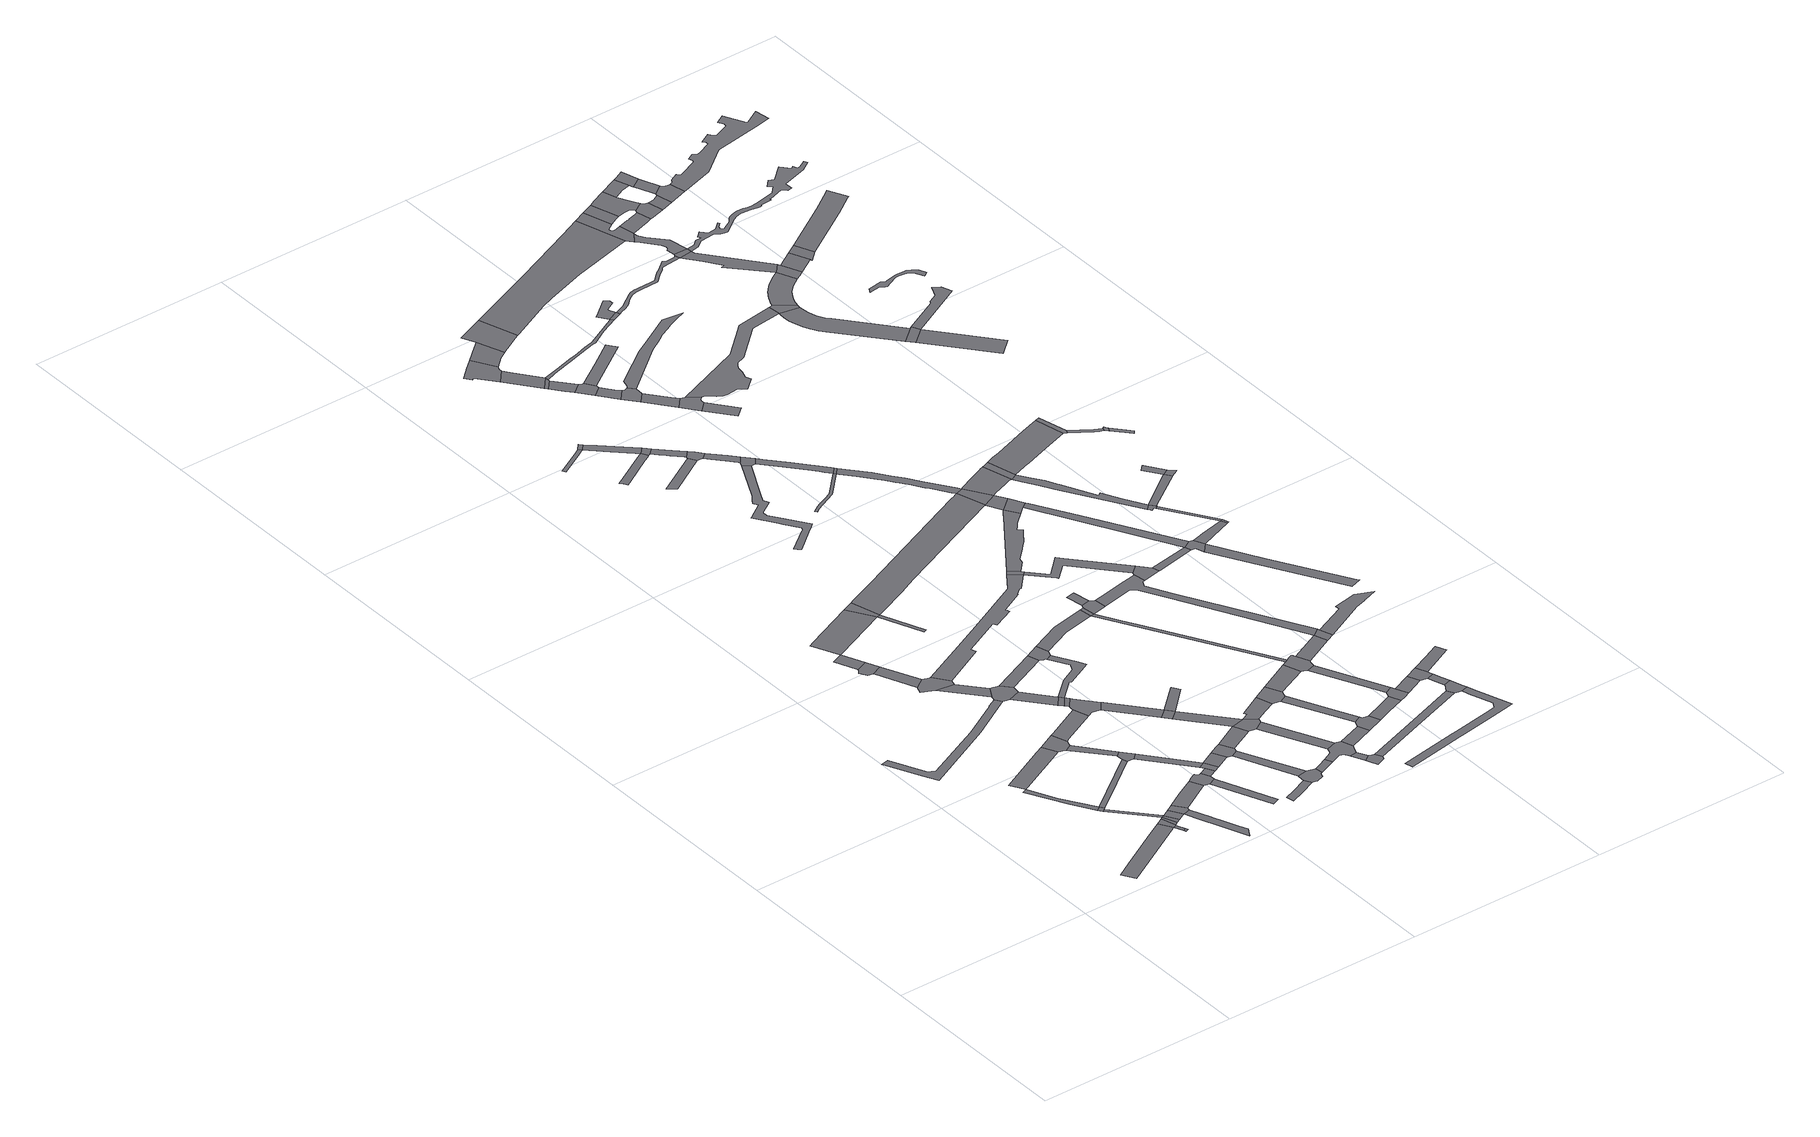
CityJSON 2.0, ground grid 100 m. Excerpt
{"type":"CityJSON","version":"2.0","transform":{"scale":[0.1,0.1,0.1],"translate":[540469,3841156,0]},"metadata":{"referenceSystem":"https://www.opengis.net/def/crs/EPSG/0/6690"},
"CityObjects":{
"road1":{"type":"Road","attributes":{"RoadStructureAttribute.sectionType":"1"},"geometry":[{"type":"MultiSurface","lod":"1","boundaries":[[[0,1,2,3,4,5,6,7,8]]]}]},
"road2":{"type":"Road","attributes":{"RoadStructureAttribute.sectionType":"1"},"geometry":[{"type":"MultiSurface","lod":"1","boundaries":[[[9,10,11,12,13,14]]]}]},
"road3":{"type":"Road","geometry":[{"type":"MultiSurface","lod":"1","boundaries":[[[14,13,15,16,17]]]}]},
"road4":{"type":"Road","attributes":{"RoadStructureAttribute.sectionType":"1"},"geometry":[{"type":"MultiSurface","lod":"1","boundaries":[[[18,19,20,21,22,23,24,25,26,27,28,29,30,31,32,33,34,35]]]}]},
"road5":{"type":"Road","attributes":{"RoadStructureAttribute.sectionType":"1"},"geometry":[{"type":"MultiSurface","lod":"1","boundaries":[[[16,15,36,37]]]}]},
"road6":{"type":"Road","geometry":[{"type":"MultiSurface","lod":"1","boundaries":[[[38,0,8,39,40]]]}]},
"road7":{"type":"Road","attributes":{"RoadStructureAttribute.sectionType":"1"},"geometry":[{"type":"MultiSurface","lod":"1","boundaries":[[[39,8,41,42]]]}]},
"road8":{"type":"Road","attributes":{"RoadStructureAttribute.sectionType":"1"},"geometry":[{"type":"MultiSurface","lod":"1","boundaries":[[[43,44,45,10,46,47,48]]]}]},
"road9":{"type":"Road","geometry":[{"type":"MultiSurface","lod":"1","boundaries":[[[42,41,49,50]]]}]},
"road10":{"type":"Road","attributes":{"RoadStructureAttribute.sectionType":"1"},"geometry":[{"type":"MultiSurface","lod":"1","boundaries":[[[36,38,40,51]]]}]},
"road11":{"type":"Road","geometry":[{"type":"MultiSurface","lod":"1","boundaries":[[[37,36,51,52,53]]]}]},
"road12":{"type":"Road","attributes":{"RoadStructureAttribute.sectionType":"1"},"geometry":[{"type":"MultiSurface","lod":"1","boundaries":[[[54,55,53,52,56]]]}]},
"road13":{"type":"Road","attributes":{"RoadStructureAttribute.sectionType":"1"},"geometry":[{"type":"MultiSurface","lod":"1","boundaries":[[[57,14,17,58,59]]]}]},
"road14":{"type":"Road","geometry":[{"type":"MultiSurface","lod":"1","boundaries":[[[60,54,56,61,62,63,64,65]]]}]},
"road15":{"type":"Road","attributes":{"RoadStructureAttribute.sectionType":"1"},"geometry":[{"type":"MultiSurface","lod":"1","boundaries":[[[66,67,68,69,62,61,70,71,72,73,74,75]]]}]},
"road16":{"type":"Road","attributes":{"RoadStructureAttribute.sectionType":"1"},"geometry":[{"type":"MultiSurface","lod":"1","boundaries":[[[76,77,78,79,80]]]}]},
"road17":{"type":"Road","geometry":[{"type":"MultiSurface","lod":"1","boundaries":[[[81,43,48,82,83,84,85]]]}]},
"road18":{"type":"Road","geometry":[{"type":"MultiSurface","lod":"1","boundaries":[[[80,79,86,87,88,89,90]]]}]},
"road19":{"type":"Road","attributes":{"RoadStructureAttribute.sectionType":"1"},"geometry":[{"type":"MultiSurface","lod":"1","boundaries":[[[91,92,60,65,93]]]}]},
"road20":{"type":"Road","attributes":{"RoadStructureAttribute.sectionType":"1"},"geometry":[{"type":"MultiSurface","lod":"1","boundaries":[[[90,89,94,95,96]]]}]},
"road21":{"type":"Road","attributes":{"RoadStructureAttribute.sectionType":"1"},"geometry":[{"type":"MultiSurface","lod":"1","boundaries":[[[97,84,83,98,99]]]}]},
"road22":{"type":"Road","geometry":[{"type":"MultiSurface","lod":"1","boundaries":[[[100,101,96,95,102,103,104,105,106,107,108]]]}]},
"road23":{"type":"Road","attributes":{"RoadStructureAttribute.sectionType":"1"},"geometry":[{"type":"MultiSurface","lod":"1","boundaries":[[[105,109,110,106]]]}]},
"road24":{"type":"Road","geometry":[{"type":"MultiSurface","lod":"1","boundaries":[[[99,98,111,112,57,59,113,114,115,116]]]}]},
"road25":{"type":"Road","geometry":[{"type":"MultiSurface","lod":"1","boundaries":[[[117,118,119,120,91,93,121,122,123,124]]]}]},
"road26":{"type":"Road","attributes":{"RoadStructureAttribute.sectionType":"1"},"geometry":[{"type":"MultiSurface","lod":"1","boundaries":[[[125,126,81,85,127,128]]]}]},
"road27":{"type":"Road","attributes":{"RoadStructureAttribute.sectionType":"1"},"geometry":[{"type":"MultiSurface","lod":"1","boundaries":[[[129,130,131,76,132,133]]]}]},
"road28":{"type":"Road","attributes":{"RoadStructureAttribute.sectionType":"1"},"geometry":[{"type":"MultiSurface","lod":"1","boundaries":[[[122,121,134,135]]]}]},
"road29":{"type":"Road","attributes":{"RoadStructureAttribute.sectionType":"1"},"geometry":[{"type":"MultiSurface","lod":"1","boundaries":[[[136,116,115,137,138]]]}]},
"road30":{"type":"Road","geometry":[{"type":"MultiSurface","lod":"1","boundaries":[[[139,140,110,109,141,18,35,142,143,144,145,146,147,148]]]}]},
"road31":{"type":"Road","attributes":{"RoadStructureAttribute.sectionType":"1"},"geometry":[{"type":"MultiSurface","lod":"1","boundaries":[[[149,124,123,150,151]]]}]},
"road32":{"type":"Road","attributes":{"RoadStructureAttribute.sectionType":"1"},"geometry":[{"type":"MultiSurface","lod":"1","boundaries":[[[152,144,143,153,154]]]}]},
"road33":{"type":"Road","geometry":[{"type":"MultiSurface","lod":"1","boundaries":[[[138,137,149,151,155]]]}]},
"road34":{"type":"Road","geometry":[{"type":"MultiSurface","lod":"1","boundaries":[[[154,153,156,157]]]}]},
"road35":{"type":"Road","attributes":{"RoadStructureAttribute.sectionType":"1"},"geometry":[{"type":"MultiSurface","lod":"1","boundaries":[[[158,157,156,159,160]]]}]},
"road36":{"type":"Road","attributes":{"RoadStructureAttribute.sectionType":"1"},"geometry":[{"type":"MultiSurface","lod":"1","boundaries":[[[161,138,155,162,163]]]}]},
"road37":{"type":"Road","geometry":[{"type":"MultiSurface","lod":"1","boundaries":[[[164,160,159,165,125,128,166,167,168,169,170]]]}]},
"road38":{"type":"Road","attributes":{"RoadStructureAttribute.sectionType":"1"},"geometry":[{"type":"MultiSurface","lod":"1","boundaries":[[[171,172,173,174,175,176]]]}]},
"road39":{"type":"Road","geometry":[{"type":"MultiSurface","lod":"1","boundaries":[[[177,129,133,178]]]}]},
"road40":{"type":"Road","attributes":{"RoadStructureAttribute.sectionType":"1"},"geometry":[{"type":"MultiSurface","lod":"1","boundaries":[[[179,148,147,180]]]}]},
"road41":{"type":"Road","geometry":[{"type":"MultiSurface","lod":"1","boundaries":[[[181,182,178,133]]]}]},
"road42":{"type":"Road","geometry":[{"type":"MultiSurface","lod":"1","boundaries":[[[183,184,185,186,161,163,187,188,189,190,191]]]}]},
"road43":{"type":"Road","attributes":{"RoadStructureAttribute.sectionType":"1"},"geometry":[{"type":"MultiSurface","lod":"1","boundaries":[[[192,170,169,193,194]]]}]},
"road44":{"type":"Road","attributes":{"RoadStructureAttribute.sectionType":"1"},"geometry":[{"type":"MultiSurface","lod":"1","boundaries":[[[195,189,188,196,197,198,199]]]}]},
"road45":{"type":"Road","geometry":[{"type":"MultiSurface","lod":"1","boundaries":[[[200,201,199,198,202,171,176,203,204,205,206,207,208,209,210,211,212]]]}]},
"road46":{"type":"Road","attributes":{"RoadStructureAttribute.sectionType":"1"},"geometry":[{"type":"MultiSurface","lod":"1","boundaries":[[[213,214,215,216,217,218,219,220,221,222,223,224,154,157]]]}]},
"road47":{"type":"Road","geometry":[{"type":"MultiSurface","lod":"1","boundaries":[[[194,193,225,226]]]}]},
"road48":{"type":"Road","attributes":{"RoadStructureAttribute.sectionType":"1"},"geometry":[{"type":"MultiSurface","lod":"1","boundaries":[[[227,183,191,228,229]]]}]},
"road49":{"type":"Road","geometry":[{"type":"MultiSurface","lod":"1","boundaries":[[[230,179,180,231,232,219,218,233,234,235]]]}]},
"road50":{"type":"Road","attributes":{"RoadStructureAttribute.sectionType":"1"},"geometry":[{"type":"MultiSurface","lod":"1","boundaries":[[[236,237,238,239,108,107,240,241,242,243,244,245,246,247,248,249,250,251,252,253]]]}]},
"road51":{"type":"Road","attributes":{"RoadStructureAttribute.sectionType":"1"},"geometry":[{"type":"MultiSurface","lod":"1","boundaries":[[[226,225,227,254]]]}]},
"road52":{"type":"Road","attributes":{"RoadStructureAttribute.sectionType":"1"},"geometry":[{"type":"MultiSurface","lod":"1","boundaries":[[[255,256,212,211,257,258,259]]]}]},
"road53":{"type":"Road","geometry":[{"type":"MultiSurface","lod":"1","boundaries":[[[260,261,262,263,264,265,266,267]]]}]},
"road54":{"type":"Road","geometry":[{"type":"MultiSurface","lod":"1","boundaries":[[[268,269,270,271,194,226]]]}]},
"road55":{"type":"Road","geometry":[{"type":"MultiSurface","lod":"1","boundaries":[[[254,227,229,272,273,274,275,276]]]}]},
"road56":{"type":"Road","geometry":[{"type":"MultiSurface","lod":"1","boundaries":[[[277,278,279,280,281,282,283,284,285,286]]]}]},
"road57":{"type":"Road","geometry":[{"type":"MultiSurface","lod":"1","boundaries":[[[287,260,267,288]]]}]},
"road58":{"type":"Road","attributes":{"RoadStructureAttribute.sectionType":"1"},"geometry":[{"type":"MultiSurface","lod":"1","boundaries":[[[275,274,289,290]]]}]},
"road59":{"type":"Road","geometry":[{"type":"MultiSurface","lod":"1","boundaries":[[[290,289,291,255,259,292,293,294,295,296,297,298,299,300]]]}]},
"road60":{"type":"Road","attributes":{"RoadStructureAttribute.sectionType":"1"},"geometry":[{"type":"MultiSurface","lod":"1","boundaries":[[[296,295,301,302]]]}]},
"road61":{"type":"Road","geometry":[{"type":"MultiSurface","lod":"1","boundaries":[[[303,304,302,301,305,306,307,308,309,310,311,312,313,314]]]}]},
"road62":{"type":"Road","attributes":{"RoadStructureAttribute.sectionType":"1"},"geometry":[{"type":"MultiSurface","lod":"1","boundaries":[[[315,316,317,254,276,318,319,320]]]}]},
"road63":{"type":"Road","attributes":{"RoadStructureAttribute.sectionType":"1"},"geometry":[{"type":"MultiSurface","lod":"1","boundaries":[[[321,322,288,267,323,324,325,277,326]]]}]},
"road64":{"type":"Road","attributes":{"RoadStructureAttribute.sectionType":"1"},"geometry":[{"type":"MultiSurface","lod":"1","boundaries":[[[327,328,329,230,235,330,331]]]}]},
"road65":{"type":"Road","attributes":{"RoadStructureAttribute.sectionType":"1"},"geometry":[{"type":"MultiSurface","lod":"1","boundaries":[[[332,333,334,335]]]}]},
"road66":{"type":"Road","attributes":{"RoadStructureAttribute.sectionType":"1"},"geometry":[{"type":"MultiSurface","lod":"1","boundaries":[[[336,337,338,339,340,341,342,343,344,345,346,347,348,349,350,351,352,353,354,355,356,357,358,359,360,361,362,363,364,365,366,367,368,369,370]]]}]},
"road67":{"type":"Road","geometry":[{"type":"MultiSurface","lod":"1","boundaries":[[[371,326,277,286,372,373]]]}]},
"road68":{"type":"Road","attributes":{"RoadStructureAttribute.sectionType":"1"},"geometry":[{"type":"MultiSurface","lod":"1","boundaries":[[[374,300,299,375]]]}]},
"road69":{"type":"Road","attributes":{"RoadStructureAttribute.sectionType":"1"},"geometry":[{"type":"MultiSurface","lod":"1","boundaries":[[[376,377,378,379,380,381,382,177,178,383,384,385,386]]]}]},
"road70":{"type":"Road","attributes":{"RoadStructureAttribute.sectionType":"1"},"geometry":[{"type":"MultiSurface","lod":"1","boundaries":[[[387,373,372,388,389,390,391,392,393]]]}]},
"road71":{"type":"Road","geometry":[{"type":"MultiSurface","lod":"1","boundaries":[[[394,315,320,395,396,397,398,399,400]]]}]},
"road72":{"type":"Road","geometry":[{"type":"MultiSurface","lod":"1","boundaries":[[[401,402,403,404,405,406,407,408,409,410]]]}]},
"road73":{"type":"Road","attributes":{"RoadStructureAttribute.sectionType":"1"},"geometry":[{"type":"MultiSurface","lod":"1","boundaries":[[[411,398,397,412,413,414]]]}]},
"road74":{"type":"Road","geometry":[{"type":"MultiSurface","lod":"1","boundaries":[[[415,393,392,332,335,416,417]]]}]},
"road75":{"type":"Road","geometry":[{"type":"MultiSurface","lod":"1","boundaries":[[[418,327,331,419,420]]]}]},
"road76":{"type":"Road","geometry":[{"type":"MultiSurface","lod":"1","boundaries":[[[421,414,413,374,375,422,423]]]}]},
"road77":{"type":"Road","attributes":{"RoadStructureAttribute.sectionType":"1"},"geometry":[{"type":"MultiSurface","lod":"1","boundaries":[[[424,408,407,425,426]]]}]},
"road78":{"type":"Road","attributes":{"RoadStructureAttribute.sectionType":"1"},"geometry":[{"type":"MultiSurface","lod":"1","boundaries":[[[427,417,416,428,429,430,431,432,433,434,435]]]}]},
"road79":{"type":"Road","geometry":[{"type":"MultiSurface","lod":"1","boundaries":[[[436,437,418,420,438,439,440]]]}]},
"road80":{"type":"Road","geometry":[{"type":"MultiSurface","lod":"1","boundaries":[[[441,442,437,436]]]}]},
"road81":{"type":"Road","geometry":[{"type":"MultiSurface","lod":"1","boundaries":[[[426,425,443,444,445]]]}]},
"road82":{"type":"Road","geometry":[{"type":"MultiSurface","lod":"1","boundaries":[[[446,236,253,447,448]]]}]},
"road83":{"type":"Road","attributes":{"RoadStructureAttribute.sectionType":"1"},"geometry":[{"type":"MultiSurface","lod":"1","boundaries":[[[449,394,400,450,451]]]}]},
"road84":{"type":"Road","geometry":[{"type":"MultiSurface","lod":"1","boundaries":[[[435,434,336,370,452,453]]]}]},
"road85":{"type":"Road","attributes":{"RoadStructureAttribute.sectionType":"1"},"geometry":[{"type":"MultiSurface","lod":"1","boundaries":[[[454,455,456,401,410,457,458]]]}]},
"road86":{"type":"Road","attributes":{"RoadStructureAttribute.sectionType":"1"},"geometry":[{"type":"MultiSurface","lod":"1","boundaries":[[[459,460,461,462,463,464,465,466,467,468,469,470]]]}]},
"road87":{"type":"Road","attributes":{"RoadStructureAttribute.sectionType":"1"},"geometry":[{"type":"MultiSurface","lod":"1","boundaries":[[[471,444,443,472,473,474]]]}]},
"road88":{"type":"Road","geometry":[{"type":"MultiSurface","lod":"1","boundaries":[[[475,476,420,419,477,478,479]]]}]},
"road89":{"type":"Road","geometry":[{"type":"MultiSurface","lod":"1","boundaries":[[[480,474,473,481,482,483,484]]]}]},
"road90":{"type":"Road","attributes":{"RoadStructureAttribute.sectionType":"1"},"geometry":[{"type":"MultiSurface","lod":"1","boundaries":[[[485,486,314,313,487,488,489]]]}]},
"road91":{"type":"Road","attributes":{"RoadStructureAttribute.sectionType":"1"},"geometry":[{"type":"MultiSurface","lod":"1","boundaries":[[[490,491,492,423,422,493,494,495]]]}]},
"road92":{"type":"Road","attributes":{"RoadStructureAttribute.sectionType":"1"},"geometry":[{"type":"MultiSurface","lod":"1","boundaries":[[[496,482,481,497,498]]]}]},
"road93":{"type":"Road","attributes":{"RoadStructureAttribute.sectionType":"1"},"geometry":[{"type":"MultiSurface","lod":"1","boundaries":[[[499,500,501,453,452,502,503,504,505,506,459,507]]]}]},
"road94":{"type":"Road","geometry":[{"type":"MultiSurface","lod":"1","boundaries":[[[508,509,498,497,510,511,512]]]}]},
"road95":{"type":"Road","attributes":{"RoadStructureAttribute.sectionType":"1"},"geometry":[{"type":"MultiSurface","lod":"1","boundaries":[[[513,514,515,516,517,518,519,520,521,522,523,524,525,526,527,528,529,530]]]}]},
"road96":{"type":"Road","geometry":[{"type":"MultiSurface","lod":"1","boundaries":[[[531,532,533,534,479,478,449,451,535,536,537,538,539,540,541,542]]]}]},
"road97":{"type":"Road","geometry":[{"type":"MultiSurface","lod":"1","boundaries":[[[543,544,545,546,454,458,547,548,549,550,551]]]}]},
"road98":{"type":"Road","attributes":{"RoadStructureAttribute.sectionType":"1"},"geometry":[{"type":"MultiSurface","lod":"1","boundaries":[[[552,553,554,447,253,555,556,557,558,559]]]}]},
"road99":{"type":"Road","attributes":{"RoadStructureAttribute.sectionType":"1"},"geometry":[{"type":"MultiSurface","lod":"1","boundaries":[[[537,536,560,561]]]}]},
"road100":{"type":"Road","attributes":{"RoadStructureAttribute.sectionType":"1"},"geometry":[{"type":"MultiSurface","lod":"1","boundaries":[[[562,511,510,563,564]]]}]},
"road101":{"type":"Road","geometry":[{"type":"MultiSurface","lod":"1","boundaries":[[[507,459,470,565]]]}]},
"road102":{"type":"Road","attributes":{"RoadStructureAttribute.sectionType":"1"},"geometry":[{"type":"MultiSurface","lod":"1","boundaries":[[[566,567,568,569,446,448,570,571,572,573,574,575,576,577,578,579,580,581]]]}]},
"road103":{"type":"Road","geometry":[{"type":"MultiSurface","lod":"1","boundaries":[[[561,560,490,495,582,583,584]]]}]},
"road104":{"type":"Road","attributes":{"RoadStructureAttribute.sectionType":"1"},"geometry":[{"type":"MultiSurface","lod":"1","boundaries":[[[585,586,587,588,589,590,440,439,591,592,593,594,595,596,597,598,599,600,601,602,603,604]]]}]},
"road105":{"type":"Road","geometry":[{"type":"MultiSurface","lod":"1","boundaries":[[[564,563,605,606,607,608,609,610]]]}]},
"road106":{"type":"Road","geometry":[{"type":"MultiSurface","lod":"1","boundaries":[[[611,612,613,614,484,483]]]}]},
"road107":{"type":"Road","attributes":{"RoadStructureAttribute.sectionType":"1"},"geometry":[{"type":"MultiSurface","lod":"1","boundaries":[[[598,542,541,615]]]}]},
"road108":{"type":"Road","geometry":[{"type":"MultiSurface","lod":"1","boundaries":[[[616,617,606,605]]]}]},
"road109":{"type":"Road","attributes":{"RoadStructureAttribute.sectionType":"1"},"geometry":[{"type":"MultiSurface","lod":"1","boundaries":[[[618,619,620,621,622,565,470,623,624,625,626,627,628,629,630,631,632,633,634,635,376,636]]]}]},
"road110":{"type":"Road","attributes":{"RoadStructureAttribute.sectionType":"1"},"geometry":[{"type":"MultiSurface","lod":"1","boundaries":[[[637,584,583,638]]]}]},
"road111":{"type":"Road","attributes":{"RoadStructureAttribute.sectionType":"1"},"geometry":[{"type":"MultiSurface","lod":"1","boundaries":[[[639,640,641,642,643,644,645,646,647,426,445,648,649,650,651,652,653,654,655,656,657]]]}]},
"road112":{"type":"Road","geometry":[{"type":"MultiSurface","lod":"1","boundaries":[[[559,558,585,604,658,659]]]}]},
"road113":{"type":"Road","geometry":[{"type":"MultiSurface","lod":"1","boundaries":[[[660,637,638,661,662,663,664,665]]]}]},
"road114":{"type":"Road","geometry":[{"type":"MultiSurface","lod":"1","boundaries":[[[636,376,386,666]]]}]},
"road115":{"type":"Road","geometry":[{"type":"MultiSurface","lod":"1","boundaries":[[[599,598,615,667,668]]]}]},
"road116":{"type":"Road","attributes":{"RoadStructureAttribute.sectionType":"1"},"geometry":[{"type":"MultiSurface","lod":"1","boundaries":[[[666,386,669,566,670]]]}]},
"road117":{"type":"Road","geometry":[{"type":"MultiSurface","lod":"1","boundaries":[[[671,672,673,674,675,485,489,676,522,521]]]}]},
"road118":{"type":"Road","attributes":{"RoadStructureAttribute.sectionType":"1"},"geometry":[{"type":"MultiSurface","lod":"1","boundaries":[[[677,663,662,678,673,672]]]}]},
"road119":{"type":"Road","geometry":[{"type":"MultiSurface","lod":"1","boundaries":[[[670,566,581,679,680]]]}]},
"road120":{"type":"Road","attributes":{"RoadStructureAttribute.sectionType":"1"},"geometry":[{"type":"MultiSurface","lod":"1","boundaries":[[[681,682,683,684,685,686,687,688,689,690,691,692,693,694,695,508,512]]]}]},
"road121":{"type":"Road","attributes":{"RoadStructureAttribute.sectionType":"1"},"geometry":[{"type":"MultiSurface","lod":"1","boundaries":[[[696,659,658,697,698]]]}]},
"road122":{"type":"Road","attributes":{"RoadStructureAttribute.sectionType":"1"},"geometry":[{"type":"MultiSurface","lod":"1","boundaries":[[[699,700,701,702,703,704,705,706,636,666,707,708,709,710,711,712]]]}]},
"road123":{"type":"Road","attributes":{"RoadStructureAttribute.sectionType":"1"},"geometry":[{"type":"MultiSurface","lod":"1","boundaries":[[[713,714,660,665,715,716,717]]]}]},
"road124":{"type":"Road","attributes":{"RoadStructureAttribute.sectionType":"1"},"geometry":[{"type":"MultiSurface","lod":"1","boundaries":[[[718,719,680,679,720,721,722,696,723]]]}]},
"road125":{"type":"Road","geometry":[{"type":"MultiSurface","lod":"1","boundaries":[[[724,639,657,725]]]}]},
"road126":{"type":"Road","geometry":[{"type":"MultiSurface","lod":"1","boundaries":[[[726,727,699,712,728,729]]]}]},
"road127":{"type":"Road","attributes":{"RoadStructureAttribute.sectionType":"1"},"geometry":[{"type":"MultiSurface","lod":"1","boundaries":[[[730,731,732,733,668,667,734,735,736,737,738]]]}]},
"road128":{"type":"Road","geometry":[{"type":"MultiSurface","lod":"1","boundaries":[[[739,740,741,742,743,744,745,639,724]]]}]},
"road129":{"type":"Road","geometry":[{"type":"MultiSurface","lod":"1","boundaries":[[[723,696,698,746,747,748,749]]]}]},
"road130":{"type":"Road","attributes":{"RoadStructureAttribute.sectionType":"1"},"geometry":[{"type":"MultiSurface","lod":"1","boundaries":[[[750,751,752,753,610,609,754,755,756,757,758,759,760,761,762,763,764,765,766,767,768,769,770]]]}]},
"road131":{"type":"Road","attributes":{"RoadStructureAttribute.sectionType":"1"},"geometry":[{"type":"MultiSurface","lod":"1","boundaries":[[[771,772,773,774,775,776,777,543,551,778,779,780,781,782,783]]]}]},
"road132":{"type":"Road","attributes":{"RoadStructureAttribute.sectionType":"1"},"geometry":[{"type":"MultiSurface","lod":"1","boundaries":[[[784,785,786,787,788,789,790,791,729,728,792,793,794,795,796,797,798]]]}]},
"road133":{"type":"Road","attributes":{"RoadStructureAttribute.sectionType":"1"},"geometry":[{"type":"MultiSurface","lod":"1","boundaries":[[[799,800,748,747,801,802,803]]]}]},
"road134":{"type":"Road","geometry":[{"type":"MultiSurface","lod":"1","boundaries":[[[804,805,806,807,808,749,748,809,810]]]}]},
"road135":{"type":"Road","geometry":[{"type":"MultiSurface","lod":"1","boundaries":[[[798,797,811,812,813,814,815,816]]]}]},
"road136":{"type":"Road","attributes":{"RoadStructureAttribute.sectionType":"1"},"geometry":[{"type":"MultiSurface","lod":"1","boundaries":[[[817,818,819,820,726,729,821,822,823,824,825,826,827]]]}]},
"road137":{"type":"Road","attributes":{"RoadStructureAttribute.sectionType":"1"},"geometry":[{"type":"MultiSurface","lod":"1","boundaries":[[[816,815,804,828,829,830]]]}]},
"road138":{"type":"Road","geometry":[{"type":"MultiSurface","lod":"1","boundaries":[[[828,804,810,831]]]}]},
"road139":{"type":"Road","attributes":{"RoadStructureAttribute.sectionType":"1"},"geometry":[{"type":"MultiSurface","lod":"1","boundaries":[[[832,833,834,835,836,837,838,839,840,841,842,843,844,845,846,847,848,724,725,849,850,851,852,853,854,855,856,857,858,859,860,861,862]]]}]},
"road140":{"type":"Road","attributes":{"RoadStructureAttribute.sectionType":"1"},"geometry":[{"type":"MultiSurface","lod":"1","boundaries":[[[863,798,816,864]]]}]},
"road141":{"type":"Road","geometry":[{"type":"MultiSurface","lod":"1","boundaries":[[[865,866,867,868,863,869]]]}]},
"road142":{"type":"Road","geometry":[{"type":"MultiSurface","lod":"1","boundaries":[[[870,817,827,871,872]]]}]},
"road143":{"type":"Road","geometry":[{"type":"MultiSurface","lod":"1","boundaries":[[[869,863,864,873,874,875]]]}]},
"road144":{"type":"Road","attributes":{"RoadStructureAttribute.sectionType":"1"},"geometry":[{"type":"MultiSurface","lod":"1","boundaries":[[[876,872,871,877,878,879,880,881]]]}]},
"road145":{"type":"Road","geometry":[{"type":"MultiSurface","lod":"1","boundaries":[[[882,750,770,883,884]]]}]},
"road146":{"type":"Road","geometry":[{"type":"MultiSurface","lod":"1","boundaries":[[[885,771,783,886,887,888,889,890,891,892,893,894]]]}]},
"road147":{"type":"Road","geometry":[{"type":"MultiSurface","lod":"1","boundaries":[[[895,881,880,896,897,898,899,900]]]}]},
"road148":{"type":"Road","attributes":{"RoadStructureAttribute.sectionType":"1"},"geometry":[{"type":"MultiSurface","lod":"1","boundaries":[[[770,901,902,903,904,905,906,907,908,909,910,911,912,913,914,915,916,917,918,919,883]]]}]},
"road149":{"type":"Road","attributes":{"RoadStructureAttribute.sectionType":"1"},"geometry":[{"type":"MultiSurface","lod":"1","boundaries":[[[920,898,897,921,922,923]]]}]},
"road150":{"type":"Road","geometry":[{"type":"MultiSurface","lod":"1","boundaries":[[[924,862,861,925,926]]]}]},
"road151":{"type":"Road","attributes":{"RoadStructureAttribute.sectionType":"1"},"geometry":[{"type":"MultiSurface","lod":"1","boundaries":[[[927,928,929,930,887,886,931,932,933,934,935,936,924,926]]]}]},
"road152":{"type":"Road","attributes":{"RoadStructureAttribute.sectionType":"1"},"geometry":[{"type":"MultiSurface","lod":"1","boundaries":[[[937,938,939,940,941,942,943,944,945,946,947,948,949,950,951,952,882,884,953,954,955,956,957,958,959,960,961,962,963]]]}]},
"road153":{"type":"Road","attributes":{"RoadStructureAttribute.sectionType":"1"},"geometry":[{"type":"MultiSurface","lod":"1","boundaries":[[[964,885,894,965,966,967]]]}]},
"road154":{"type":"Road","attributes":{"RoadStructureAttribute.sectionType":"1"},"geometry":[{"type":"MultiSurface","lod":"1","boundaries":[[[968,925,861,969,970,971,937,972]]]}]},
"road155":{"type":"Road","geometry":[{"type":"MultiSurface","lod":"1","boundaries":[[[973,912,911,974,975]]]}]},
"road156":{"type":"Road","attributes":{"RoadStructureAttribute.sectionType":"1"},"geometry":[{"type":"MultiSurface","lod":"1","boundaries":[[[976,977,978,979,980,981,982,888,887,983,984]]]}]},
"road157":{"type":"Road","geometry":[{"type":"MultiSurface","lod":"1","boundaries":[[[985,986,964,967,987,988,989,990,991,992,993,994]]]}]},
"road158":{"type":"Road","geometry":[{"type":"MultiSurface","lod":"1","boundaries":[[[972,937,963,995,996,997]]]}]},
"road159":{"type":"Road","attributes":{"RoadStructureAttribute.sectionType":"1"},"geometry":[{"type":"MultiSurface","lod":"1","boundaries":[[[998,975,974,999,1000,1001]]]}]},
"road160":{"type":"Road","geometry":[{"type":"MultiSurface","lod":"1","boundaries":[[[1002,992,991,976,984,1003,1004,1005,1006]]]}]},
"road161":{"type":"Road","attributes":{"RoadStructureAttribute.sectionType":"1"},"geometry":[{"type":"MultiSurface","lod":"1","boundaries":[[[1007,997,996,1008]]]}]},
"road162":{"type":"Road","attributes":{"RoadStructureAttribute.sectionType":"1"},"geometry":[{"type":"MultiSurface","lod":"1","boundaries":[[[1009,1010,985,994,1011,1012]]]}]},
"road163":{"type":"Road","attributes":{"RoadStructureAttribute.sectionType":"1"},"geometry":[{"type":"MultiSurface","lod":"1","boundaries":[[[1013,1014,1006,1005,1015]]]}]},
"road164":{"type":"Road","attributes":{"RoadStructureAttribute.sectionType":"1"},"geometry":[{"type":"MultiSurface","lod":"1","boundaries":[[[1016,1017,1018,1019,973,975,1020,1021]]]}]},
"road165":{"type":"Road","geometry":[{"type":"MultiSurface","lod":"1","boundaries":[[[1022,1007,1008,1023,1024]]]}]},
"road166":{"type":"Road","geometry":[{"type":"MultiSurface","lod":"1","boundaries":[[[1025,1026,1009,1012,1027,1028]]]}]},
"road167":{"type":"Road","attributes":{"RoadStructureAttribute.sectionType":"1"},"geometry":[{"type":"MultiSurface","lod":"1","boundaries":[[[1029,1028,1027,1030,1031,1032]]]}]},
"road168":{"type":"Road","geometry":[{"type":"MultiSurface","lod":"1","boundaries":[[[1033,1034,1032,1031,1013,1015,1035,1036]]]}]},
"road169":{"type":"Road","attributes":{"RoadStructureAttribute.sectionType":"1"},"geometry":[{"type":"MultiSurface","lod":"1","boundaries":[[[1037,1038,1039,1040,1041,1042,1043,1044,1045,1046,1047,1048,1049,1050,1051,1052,1053,1054,1055,1056,1057,1058,1059,1060]]]}]},
"road170":{"type":"Road","attributes":{"RoadStructureAttribute.sectionType":"1"},"geometry":[{"type":"MultiSurface","lod":"1","boundaries":[[[1061,1062,1063,1064,1065,1066,1067,1068,1069,1070,1071,1072,1073,1074,1075,1076,1077,1078,1079,1080,1081,1082,1083,1084,1085,1086,1087,1088,1089,1090,1091,1092,1093,1094,1095,1096,1097,1098,926,925,1099,1100,1101,1102,1103,1104,1105,1106,1107,1108,1109,1110,1111,1112,1113,1114,1115,1116,1117,1118,1119,1120,1121,1122,1123,1124,1125]]]}]},
"road171":{"type":"Road","attributes":{"RoadStructureAttribute.sectionType":"1"},"geometry":[{"type":"MultiSurface","lod":"1","boundaries":[[[1126,1127,1128,1129,1022,1024,1130,1131,1132,1133]]]}]},
"road172":{"type":"Road","attributes":{"RoadStructureAttribute.sectionType":"1"},"geometry":[{"type":"MultiSurface","lod":"1","boundaries":[[[1134,1135,1136,1137,1138,1139,1140,1141,1142,1143,1144,1145,1146,1147,1148,1149,1150,1151,1152,1153,1154,1155,1156,1036,1035,1157,1158,1159,1160,1161,1162]]]}]}
},
"vertices":[
[658,342,0],[582,299,0],[494,250,0],[379,184,0],[298,137,0],[336,73,0],[686,272,0],[691,275,0],[695,277,0],
[439,754,0],[374,890,0],[350,879,0],[452,685,0],[517,580,0],[538,593,0],
[531,558,0],[543,566,0],[553,573,0],
[679,1504,0],[635,1480,0],[630,1476,0],[450,1374,0],[156,1234,0],[121,1251,0],[118,1259,0],[40,1423,0],[2,1415,0],[6,1407,0],[86,1244,0],[102,1211,0],[122,1171,0],[376,1294,0],[483,1345,0],[650,1442,0],[700,1471,0],[701,1472,0],
[702,367,0],[714,375,0],
[691,360,0],[713,285,0],[713,287,0],
[714,232,0],[730,241,0],
[617,1099,0],[578,1080,0],[332,958,0],[380,893,0],[388,897,0],[653,1026,0],
[719,220,0],[735,229,0],
[730,297,0],
[752,310,0],[716,373,0],
[754,394,0],[729,380,0],[790,331,0],
[835,813,0],[635,634,0],[843,791,0],
[788,414,0],[791,329,0],[828,341,0],[828,342,0],[830,350,0],[832,355,0],
[919,118,0],[888,192,0],[874,229,0],[869,241,0],[811,278,0],[836,216,0],[837,214,0],[850,179,0],[911,27,0],[938,72,0],
[369,2171,0],[313,2148,0],[360,2042,0],[361,2039,0],[417,2064,0],
[708,1144,0],[686,1019,0],[689,1016,0],[723,1037,0],[732,1066,0],
[353,2027,0],[346,2016,0],[366,1981,0],[392,1974,0],[446,1998,0],
[959,510,0],[867,460,0],[990,447,0],
[393,1971,0],[478,1780,0],[529,1814,0],
[726,1034,0],[833,848,0],[859,870,0],
[564,1803,0],[554,1806,0],[477,1777,0],[470,1759,0],[463,1741,0],[526,1712,0],[616,1699,0],[623,1727,0],[569,1802,0],
[683,1526,0],[716,1581,0],
[833,843,0],[835,824,0],[857,790,0],[874,789,0],[876,789,0],[905,813,0],
[1022,520,0],[1008,538,0],[1002,535,0],[983,524,0],[1017,440,0],[1054,458,0],[1056,483,0],[1036,527,0],
[898,1236,0],[724,1151,0],[749,1075,0],[924,1161,0],
[588,2427,0],[329,2315,0],[308,2306,0],[378,2175,0],[667,2299,0],
[1139,154,0],[1177,169,0],
[1090,584,0],[1059,564,0],[1092,582,0],
[742,1575,0],[732,1578,0],[681,1514,0],[719,1468,0],[734,1465,0],[795,1487,0],[797,1499,0],[799,1513,0],[801,1525,0],[759,1572,0],
[1073,544,0],[1061,486,0],[1094,502,0],
[903,1357,0],[868,1304,0],[907,1351,0],
[1124,517,0],
[886,1284,0],[924,1331,0],
[929,1325,0],[900,1266,0],[939,1313,0],
[1166,620,0],[1190,550,0],[1199,555,0],
[946,1304,0],[899,1252,0],[948,1173,0],[949,1173,0],[972,1168,0],[990,1163,0],[1027,1209,0],
[1349,214,0],[1267,179,0],[1214,157,0],[1221,118,0],[1286,145,0],[1369,179,0],
[644,2451,0],[685,2307,0],
[993,1675,0],[1011,1617,0],
[756,2089,0],[774,2096,0],
[1230,652,0],[1214,644,0],[1209,642,0],[1183,628,0],[1204,553,0],[1223,547,0],[1258,565,0],[1263,583,0],[1264,587,0],
[1033,1201,0],[1159,960,0],[1204,998,0],
[1275,528,0],[1236,518,0],[1239,511,0],[1353,256,0],[1401,264,0],
[1441,253,0],[1422,258,0],[1350,224,0],[1370,180,0],[1374,181,0],[1394,177,0],[1395,175,0],[1432,190,0],[1432,192,0],[1439,210,0],[1444,212,0],[1448,213,0],[1443,252,0],
[1014,1413,0],[1022,1405,0],[1132,1460,0],[1154,1471,0],[1135,1506,0],[1075,1618,0],[1044,1605,0],[1096,1508,0],[1094,1505,0],[1082,1478,0],[1081,1476,0],[1002,1435,0],
[1189,923,0],[1235,961,0],
[1359,718,0],[1268,589,0],[1391,650,0],
[1066,1708,0],[1030,1611,0],[1042,1608,0],[1076,1622,0],[1078,1628,0],[1084,1649,0],
[1297,2208,0],[1235,2122,0],[950,1984,0],[769,1897,0],[843,1837,0],[834,1864,0],[971,1931,0],[1025,1956,0],[1030,1946,0],[1034,1937,0],[1140,1986,0],[1135,1997,0],[1131,2006,0],[1245,2062,0],[1242,2065,0],[1278,2094,0],[1282,2091,0],[1354,2167,0],
[1425,734,0],
[1517,285,0],[1475,266,0],[1497,233,0],[1529,246,0],[1533,248,0],
[429,4074,0],[409,4063,0],[281,3992,0],[285,3983,0],[290,3975,0],[418,4047,0],[424,4051,0],[443,4061,0],
[1355,1076,0],[1344,1094,0],[1332,1113,0],[1329,1110,0],
[1395,650,0],[1412,645,0],[1427,642,0],[1474,672,0],[1481,696,0],
[624,3887,0],[585,3865,0],[452,3789,0],[416,3768,0],[426,3751,0],[436,3734,0],[453,3743,0],[604,3832,0],[630,3847,0],[643,3855,0],
[456,4104,0],[470,4091,0],
[1575,336,0],[1627,354,0],
[1565,306,0],[1583,268,0],[1606,261,0],[1609,255,0],[1618,236,0],[1656,244,0],[1656,245,0],[1670,277,0],[1675,289,0],[1657,347,0],
[1649,169,0],[1681,192,0],
[1706,183,0],[1688,190,0],[1658,148,0],[1664,136,0],[1668,128,0],[1675,113,0],[1717,132,0],[1723,143,0],[1725,146,0],[1725,148,0],[1727,150,0],[1709,182,0],
[1571,830,0],[1455,768,0],[1463,753,0],[1487,699,0],[1538,723,0],[1597,751,0],
[596,3971,0],[513,4051,0],[532,3977,0],[609,3901,0],[615,3895,0],[652,3917,0],
[1382,1808,0],[1292,1789,0],[1218,1775,0],[1233,1714,0],[1391,1746,0],
[759,3734,0],[548,3612,0],[585,3580,0],[782,3697,0],
[906,3548,0],[805,3345,0],[790,3326,0],[786,3320,0],[770,3298,0],[774,3291,0],[785,3276,0],[705,3219,0],[699,3215,0],[705,3206,0],[768,3111,0],[778,3096,0],[824,3026,0],[817,3011,0],[811,3006,0],[808,3004,0],[701,2923,0],[700,2923,0],[711,2910,0],[723,2898,0],[826,2980,0],[852,3000,0],[878,3021,0],[811,3119,0],[762,3190,0],[762,3191,0],[763,3214,0],[763,3217,0],[824,3256,0],[833,3262,0],[829,3270,0],[819,3289,0],[820,3290,0],[838,3327,0],[939,3524,0],
[668,3902,0],[652,3860,0],[681,3889,0],
[1782,393,0],[1803,338,0],
[1503,2821,0],[1470,2807,0],[1468,2807,0],[1465,2805,0],[803,2520,0],[738,2492,0],[663,2460,0],[709,2317,0],[863,2383,0],[961,2426,0],[1546,2679,0],
[744,3825,0],[680,3832,0],[693,3819,0],[714,3797,0],[758,3752,0],[762,3748,0],[791,3777,0],
[1648,869,0],[1608,749,0],[1634,742,0],[1636,741,0],[1676,763,0],[1676,764,0],[1686,794,0],
[478,4887,0],[430,4846,0],[375,4798,0],[397,4764,0],[408,4773,0],[409,4770,0],[481,4679,0],[536,4742,0],[536,4759,0],[544,4774,0],
[1774,560,0],[1663,686,0],[1792,426,0],[1830,444,0],
[812,3755,0],[811,3695,0],[841,3722,0],
[1401,1812,0],[1392,1744,0],[1410,1750,0],
[1836,431,0],[1888,371,0],[1867,426,0],
[557,4712,0],[601,4526,0],[653,4586,0],
[908,3647,0],[812,3694,0],[823,3682,0],[830,3675,0],[835,3669,0],[877,3620,0],[914,3579,0],[919,3573,0],[944,3606,0],
[1456,1839,0],[1411,1831,0],[1421,1752,0],[1485,1765,0],[1477,1827,0],
[1439,1927,0],[1394,1918,0],
[611,4512,0],[651,4558,0],[653,4566,0],
[1312,2229,0],[1371,2182,0],[1360,2194,0],
[1812,951,0],[1840,865,0],[1841,866,0],
[962,3526,0],[987,3558,0],
[583,4978,0],[564,4961,0],[550,4949,0],[591,4817,0],[632,4842,0],
[1181,3264,0],[1072,3153,0],[1035,3137,0],[992,3119,0],[975,3109,0],[950,3094,0],[944,3089,0],[948,3084,0],[952,3079,0],[965,3089,0],[1080,3143,0],[1189,3254,0],
[687,4514,0],[657,4453,0],[683,4421,0],[732,4459,0],
[1524,1545,0],[1470,1642,0],[1506,1540,0],[1834,962,0],[1848,970,0],
[742,4452,0],[739,4349,0],[787,4387,0],[787,4404,0],[757,4452,0],
[2242,370,0],[1999,284,0],[2017,251,0],[2260,335,0],[2261,335,0],
[2023,488,0],[1939,455,0],[1886,434,0],[1928,386,0],[1955,397,0],[2045,431,0],
[836,4322,0],[808,4261,0],[851,4310,0],
[1200,3306,0],[1086,3442,0],[1007,3535,0],[964,3524,0],[1027,3451,0],[1113,3350,0],[1144,3311,0],[1158,3293,0],[1208,3297,0],
[881,4310,0],[866,4305,0],[861,4192,0],[904,4241,0],[908,4283,0],
[1808,13,0],[2075,61,0],[2104,66,0],[2281,97,0],[2383,115,0],[2404,119,0],[2398,139,0],[2341,309,0],[2331,338,0],[2295,326,0],[2305,293,0],[2344,176,0],[2327,146,0],[2274,137,0],[2088,104,0],[2068,100,0],[1770,48,0],[1779,7,0],
[1891,972,0],[1887,982,0],[1884,988,0],[1867,979,0],[1867,858,0],[1870,853,0],[1912,867,0],[1914,874,0],[1917,889,0],[1920,905,0],[1922,905,0],[1894,967,0],
[693,5101,0],[554,5043,0],[577,4991,0],[582,4981,0],[644,4850,0],[658,4858,0],[705,4883,0],[732,4897,0],[755,4909,0],
[1564,2160,0],[1542,2186,0],[1448,2097,0],[1453,2057,0],[1457,2053,0],[1531,2119,0],[1732,1891,0],[1770,1925,0],
[2033,518,0],[2071,536,0],
[985,4142,0],[965,4060,0],[1010,4112,0],
[1216,3287,0],
[1586,2604,0],[1572,2586,0],[1520,2514,0],[1513,2504,0],[1407,2243,0],[1413,2269,0],[1467,2321,0],[1487,2341,0],[1506,2361,0],[1544,2412,0],[1559,2432,0],[1549,2440,0],[1538,2449,0],[1556,2470,0],[1570,2487,0],[1628,2537,0],
[2076,443,0],[2107,458,0],[2080,516,0],
[1725,1874,0],[1707,1871,0],[1686,1866,0],[1663,1862,0],[1637,1857,0],[1556,1841,0],[1637,1796,0],[1663,1780,0],[1666,1779,0],[1670,1771,0],[1731,1655,0],[1736,1646,0],[2043,1068,0],[2055,1045,0],[2092,1074,0],[1771,1665,0],[1708,1782,0],[1712,1790,0],[1723,1812,0],[1736,1815,0],
[1027,3981,0],[1073,4025,0],[1071,4040,0],[1078,4052,0],[1091,4060,0],[1033,4102,0],
[897,4480,0],[1039,4577,0],[1008,4622,0],[883,4537,0],
[2077,980,0],
[1126,3853,0],[1173,3894,0],
[1525,2862,0],[1442,2984,0],[1400,3050,0],[1363,3099,0],[1314,3168,0],[1193,3250,0],[1198,3244,0],[1246,3185,0],[1294,3124,0],[1322,3086,0],[1351,3048,0],[1355,3043,0],[1374,3014,0],[1385,2999,0],[1425,2938,0],[1437,2920,0],[1444,2910,0],[1491,2839,0],[1542,2837,0],
[2178,559,0],[2203,502,0],
[1139,4763,0],[1134,4755,0],[977,4676,0],[972,4674,0],[925,4661,0],[856,4641,0],[832,4635,0],[750,4612,0],[732,4607,0],[703,4584,0],[723,4589,0],[823,4617,0],[859,4628,0],[890,4638,0],[967,4659,0],[982,4659,0],[993,4665,0],[1062,4707,0],[1151,4746,0],
[1827,1832,0],[1819,1869,0],
[2242,586,0],[2228,495,0],[2236,492,0],[2275,506,0],[2270,520,0],[2267,530,0],
[1621,2714,0],
[2118,1000,0],[2097,1064,0],
[1547,2677,0],[1652,2659,0],
[2323,361,0],[2303,422,0],[2266,410,0],[2266,409,0],[2242,371,0],[2278,330,0],
[2289,462,0],[2252,449,0],
[1662,2566,0],[1692,2587,0],
[942,4310,0],[1142,4468,0],[1209,4509,0],[1215,4513,0],[1243,4531,0],[1286,4554,0],[1318,4570,0],[1370,4590,0],[1415,4606,0],[1312,4622,0],[1173,4542,0],[1091,4495,0],[924,4377,0],[898,4358,0],[891,4323,0],
[2024,1906,0],[1840,1834,0],[2034,1873,0],
[1715,2912,0],[1702,2907,0],[1700,2906,0],[1690,2901,0],[1654,2886,0],[1601,2864,0],[1576,2852,0],[1553,2842,0],[1624,2716,0],[1639,2723,0],[1714,2751,0],[1737,2759,0],[1751,2764,0],[1753,2765,0],
[2408,661,0],[2329,624,0],[2285,540,0],[2372,581,0],[2432,609,0],
[1816,2369,0],[1699,2575,0],[1667,2557,0],[1776,2358,0],[1781,2350,0],[2064,1930,0],
[1193,4786,0],[1199,4768,0],
[1751,2924,0],[1728,2916,0],[1755,2761,0],[1788,2777,0],
[2376,1181,0],[2259,1158,0],[2260,1135,0],[2098,1063,0],[2327,1100,0],[2385,1120,0],[2391,1122,0],[2397,1124,0],[2459,1145,0],
[1178,4818,0],[1178,4826,0],[1223,4851,0],[1225,4872,0],[1202,4888,0],[1108,4815,0],[1106,4813,0],
[2055,1868,0],[2069,1828,0],[2109,1873,0],[2084,1923,0],
[1730,4414,0],[1547,4387,0],[1482,4329,0],[1381,4238,0],[1101,4060,0],[1116,4053,0],[1143,4026,0],[1169,4013,0],[1191,4009,0],[1243,4014,0],[1282,3990,0],[1340,4040,0],[1330,4067,0],[1343,4105,0],[1347,4138,0],[1357,4155,0],[1369,4170,0],[1414,4186,0],[1533,4294,0],[1578,4335,0],[1736,4353,0],
[1476,5433,0],[1369,5385,0],[1169,5298,0],[1036,5242,0],[879,5177,0],[811,5149,0],[797,5143,0],[768,4915,0],[974,5014,0],[1043,5039,0],[1243,5106,0],[1359,5136,0],[1552,5184,0],
[2034,2364,0],[1989,2447,0],[1981,2443,0],[1974,2439,0],[1891,2605,0],[1889,2608,0],[1859,2668,0],[1819,2730,0],[1779,2719,0],[1785,2709,0],[1817,2653,0],[1855,2589,0],[2000,2345,0],[2071,2228,0],[2096,2253,0],
[2459,1258,0],[2243,1630,0],[2195,1603,0],[2406,1234,0],[2462,1253,0],
[2266,1968,0],[2258,1966,0],[2257,1966,0],[2148,1940,0],[2104,1929,0],[2173,1897,0],[2280,1936,0],
[2080,2215,0],[2084,2208,0],[2093,2214,0],[2101,2220,0],[2107,2211,0],[2118,2223,0],
[2106,3047,0],[2017,3017,0],[1833,2953,0],[1791,2939,0],[1790,2778,0],[1883,2811,0],[1884,2811,0],[1956,2836,0],[1978,2843,0],[2017,2857,0],[2140,2899,0],
[2279,1971,0],[2121,2220,0],[2119,2222,0],
[2288,1939,0],
[1641,4960,0],[1602,4957,0],[1589,4962,0],[1583,4967,0],[1532,4927,0],[1517,4919,0],[1500,4904,0],[1482,4886,0],[1470,4876,0],[1452,4873,0],[1382,4873,0],[1357,4873,0],[1335,4867,0],[1315,4857,0],[1283,4834,0],[1241,4804,0],[1203,4789,0],[1211,4774,0],[1243,4786,0],[1266,4799,0],[1298,4827,0],[1325,4845,0],[1350,4852,0],[1383,4855,0],[1473,4859,0],[1510,4892,0],[1542,4917,0],[1552,4927,0],[1567,4932,0],[1659,4943,0],[1651,4965,0],
[2289,2390,0],[2312,2358,0],
[2260,2498,0],[2258,2500,0],[2245,2487,0],[2231,2474,0],[2321,2411,0],
[2129,3055,0],[2155,2889,0],[2163,2906,0],
[2330,2370,0],[2331,2369,0],[2352,2381,0],
[2262,2838,0],[2251,2824,0],[2270,2815,0],[2272,2815,0],[2290,2807,0],[2295,2823,0],
[1750,4417,0],[1833,4335,0],[1835,4352,0],
[1540,5461,0],[1578,5157,0],[1614,5207,0],[1601,5285,0],[1578,5278,0],[1576,5277,0],[1558,5277,0],[1551,5287,0],[1551,5297,0],[1583,5320,0],
[2305,2830,0],[2301,2801,0],[2307,2792,0],[2315,2812,0],[2314,2813,0],[2313,2815,0],
[1734,4339,0],[1734,4314,0],[1735,4284,0],[1740,4260,0],[1746,4240,0],[1755,4209,0],[1770,4180,0],[1779,4161,0],[1789,4146,0],[1810,4121,0],[2032,3857,0],[2108,3921,0],[1887,4186,0],[1869,4208,0],[1852,4241,0],[1844,4264,0],[1839,4284,0],[1836,4303,0],[1834,4318,0],
[2367,2752,0],[2352,2740,0],[2378,2710,0],[2390,2725,0],
[1656,4978,0],[1727,4951,0],[1724,4974,0],
[1708,5076,0],[1637,5155,0],[1619,5180,0],[1614,5193,0],[1597,5137,0],[1655,5063,0],[1654,5062,0],[1663,5043,0],[1661,5031,0],[1651,5020,0],
[1916,4604,0],[1886,4585,0],[1868,4575,0],[1854,4564,0],[1843,4555,0],[1827,4540,0],[1808,4522,0],[1796,4508,0],[1789,4498,0],[1784,4489,0],[1773,4473,0],[1764,4455,0],[1755,4434,0],[1754,4431,0],[1752,4423,0],[1751,4422,0],[1839,4371,0],[1845,4386,0],[1853,4406,0],[1866,4429,0],[1870,4435,0],[1877,4446,0],[1887,4457,0],[1888,4458,0],[1900,4470,0],[1909,4478,0],[1957,4509,0],
[1600,5488,0],[1620,5337,0],[1634,5344,0],[1643,5348,0],
[1729,4934,0],[1720,4859,0],[1773,4782,0],[1756,4777,0],[1954,4647,0],
[2118,3926,0],[2061,3822,0],[2138,3886,0],
[1723,5324,0],[1716,5320,0],[1708,5316,0],[1667,5304,0],[1665,5304,0],[1657,5301,0],[1653,5300,0],[1717,5240,0],[1739,5247,0],
[1702,5533,0],[1628,5501,0],[1683,5356,0],[1692,5356,0],[1705,5356,0],[1720,5349,0],[1728,5339,0],[1775,5367,0],[1756,5402,0],[1722,5467,0],
[1979,4522,0],[2005,4539,0],[1964,4634,0],
[2239,3766,0],[2162,3702,0],[2307,3530,0],[2382,3594,0],
[1785,5354,0],[1755,5251,0],[1760,5253,0],[1822,5272,0],[1805,5349,0],
[2047,4685,0],[2088,4590,0],
[1798,5576,0],[1784,5570,0],[1775,5491,0],[1821,5503,0],
[1870,5372,0],[1838,5355,0],[1887,5293,0],
[2369,4105,0],[2345,4050,0],[2301,4027,0],[2293,4015,0],[2423,4031,0],[2403,4083,0],
[2099,4718,0],[2093,4581,0],[2139,4623,0],
[1856,5603,0],[1812,5583,0],[1829,5485,0],[1883,5518,0],
[1891,5498,0],[1839,5461,0],[1872,5385,0],[1922,5421,0],
[1950,5401,0],[1932,5406,0],[1981,5322,0],[1965,5401,0],
[2406,4243,0],[2383,4263,0],[2363,4273,0],[2338,4275,0],[2318,4277,0],[2301,4275,0],[2248,4262,0],[2238,4261,0],[2233,4266,0],[2223,4271,0],[2153,4263,0],[2139,4238,0],[2193,4246,0],[2203,4241,0],[2216,4231,0],[2226,4229,0],[2248,4239,0],[2296,4260,0],[2311,4260,0],[2341,4257,0],[2361,4253,0],[2376,4240,0],[2399,4191,0],[2423,4209,0],
[2499,5174,0],[2482,5166,0],[2469,5166,0],[2461,5187,0],[2447,5178,0],[2409,5220,0],[2339,5157,0],[2312,5169,0],[2282,5137,0],[2302,5119,0],[2268,5084,0],[2165,5063,0],[2140,5060,0],[2120,5063,0],[2101,5067,0],[2098,5067,0],[2075,5070,0],[2066,5068,0],[2053,5067,0],[2030,5059,0],[2015,5054,0],[2006,5046,0],[1991,5026,0],[1947,5002,0],[1941,4998,0],[1928,5008,0],[1930,5019,0],[1931,5021,0],[1951,5041,0],[1946,5048,0],[1922,5028,0],[1911,5018,0],[1871,5013,0],[1843,5045,0],[1814,5019,0],[1823,5005,0],[1791,5004,0],[1766,4982,0],[1771,4959,0],[1809,4987,0],[1879,4995,0],[1906,4975,0],[1924,4971,0],[1939,4971,0],[1956,4981,0],[1962,4986,0],[2018,5027,0],[2041,5039,0],[2068,5045,0],[2103,5042,0],[2115,5040,0],[2148,5033,0],[2163,5033,0],[2173,5033,0],[2176,5041,0],[2233,5044,0],[2233,5054,0],[2239,5054,0],[2313,5077,0],[2335,5057,0],[2358,5062,0],[2355,5100,0],[2479,5139,0],[2529,5172,0],[2520,5189,0],
[2465,4956,0],[2454,4947,0],[2398,4908,0],[2345,4872,0],[2401,4788,0],[2495,4853,0],[2510,4863,0],[2511,4862,0],
[2515,5566,0],[2505,5569,0],[2455,5669,0],[2410,5644,0],[2425,5618,0],[2422,5600,0],[2348,5570,0],[2335,5577,0],[2320,5598,0],[2268,5570,0],[2278,5554,0],[2278,5542,0],[2213,5511,0],[2193,5508,0],[2175,5521,0],[2144,5505,0],[2151,5485,0],[2146,5473,0],[2057,5434,0],[2044,5429,0],[2031,5446,0],[1989,5424,0],[1982,5409,0],[1995,5326,0],[2152,5375,0],[2286,5477,0],[2543,5522,0],[2601,5534,0],[2590,5610,0]
]}
